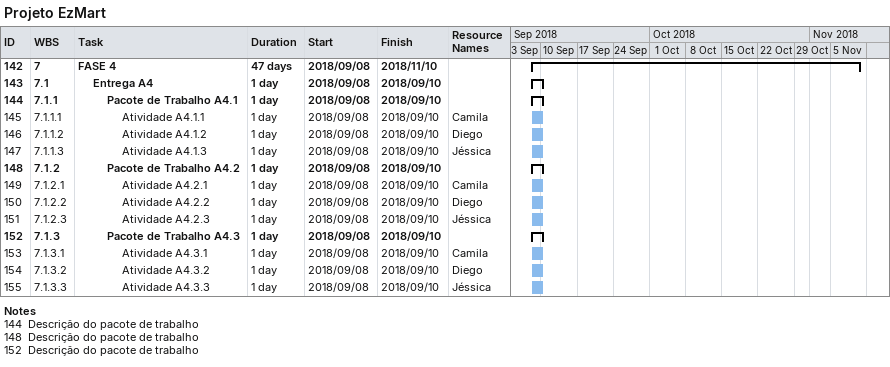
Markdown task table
Projeto EzMart

| ID | WBS | Task | Duration | Start | Finish | Resources |
|---|---|---|---|---|---|---|
| 142 | 7 | **FASE 4** | 47d | 2018-09-08 | 2018-11-10 |  |
| 143 | 7.1 | **Entrega A4** | 1d | 2018-09-08 | 2018-09-10 |  |
| 144 | 7.1.1 | **Pacote de Trabalho A4.1** | 1d | 2018-09-08 | 2018-09-10 |  |
| 145 | 7.1.1.1 | Atividade A4.1.1 | 1d | 2018-09-08 | 2018-09-10 | Camila |
| 146 | 7.1.1.2 | Atividade A4.1.2 | 1d | 2018-09-08 | 2018-09-10 | Diego |
| 147 | 7.1.1.3 | Atividade A4.1.3 | 1d | 2018-09-08 | 2018-09-10 | Jéssica |
| 148 | 7.1.2 | **Pacote de Trabalho A4.2** | 1d | 2018-09-08 | 2018-09-10 |  |
| 149 | 7.1.2.1 | Atividade A4.2.1 | 1d | 2018-09-08 | 2018-09-10 | Camila |
| 150 | 7.1.2.2 | Atividade A4.2.2 | 1d | 2018-09-08 | 2018-09-10 | Diego |
| 151 | 7.1.2.3 | Atividade A4.2.3 | 1d | 2018-09-08 | 2018-09-10 | Jéssica |
| 152 | 7.1.3 | **Pacote de Trabalho A4.3** | 1d | 2018-09-08 | 2018-09-10 |  |
| 153 | 7.1.3.1 | Atividade A4.3.1 | 1d | 2018-09-08 | 2018-09-10 | Camila |
| 154 | 7.1.3.2 | Atividade A4.3.2 | 1d | 2018-09-08 | 2018-09-10 | Diego |
| 155 | 7.1.3.3 | Atividade A4.3.3 | 1d | 2018-09-08 | 2018-09-10 | Jéssica |

Notes
- 144: Descrição do pacote de trabalho
- 148: Descrição do pacote de trabalho
- 152: Descrição do pacote de trabalho
